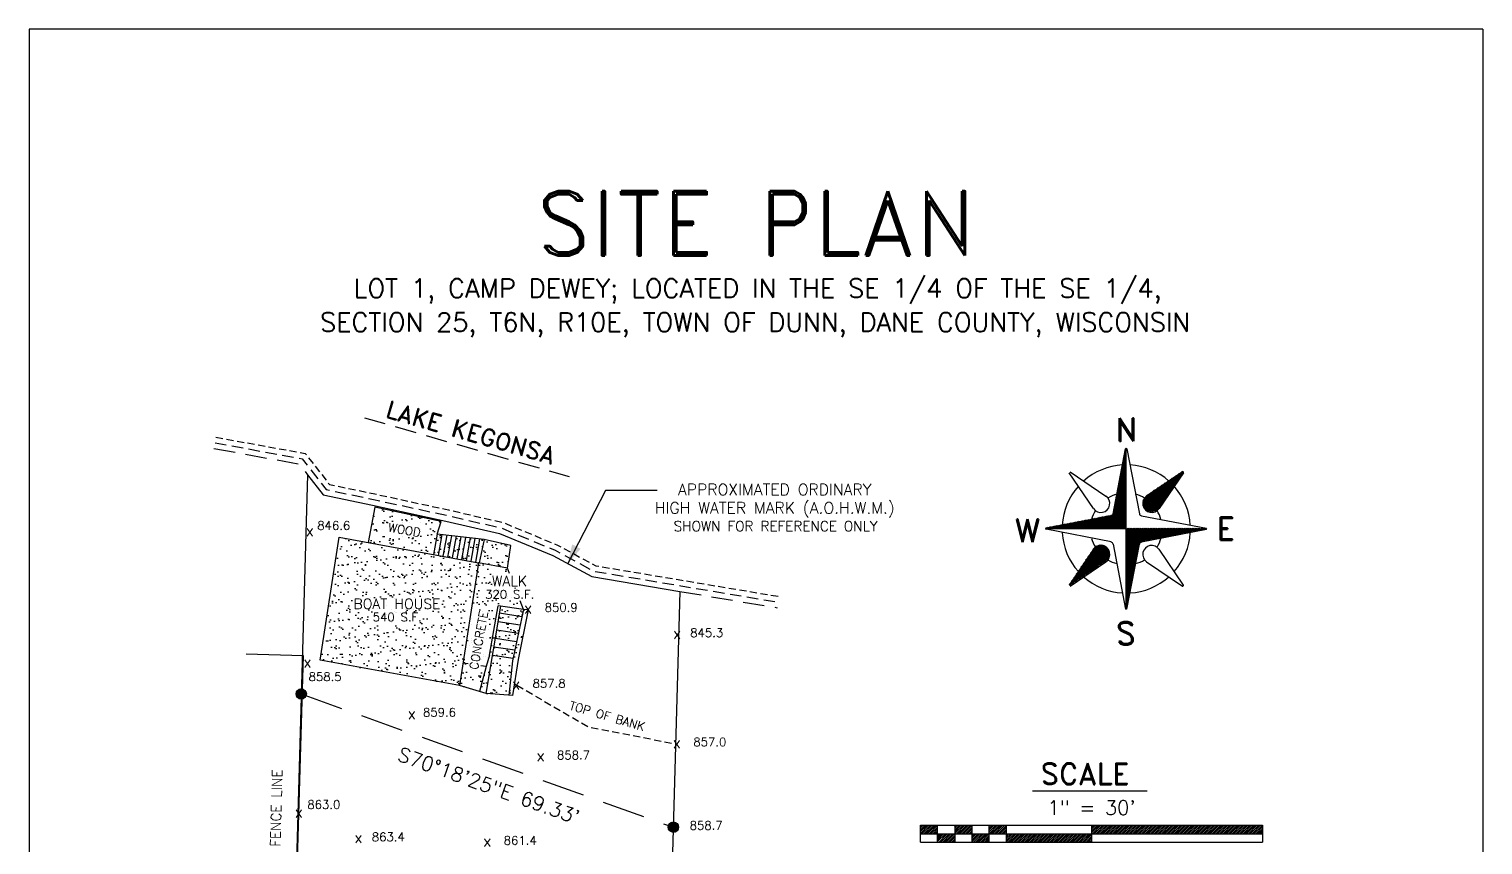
# Model space of a CAD drawing. Extents: x 855789 to 943791, y 436843 to 437263.
# Drawn here: x 855789.3 to 856044.3, y 437119.9 to 437263 of the extents above; entities that cross this region are included whole.
import ezdxf
from ezdxf.enums import TextEntityAlignment as Align

# ---------------------------------------------------------------- set-up
doc = ezdxf.new("R2010")
doc.units = 0
doc.header["$MEASUREMENT"] = 0
doc.linetypes.add('DASHED2', pattern=[0.375, 0.25, -0.125])
doc.layers.get('0').update_dxf_attribs({"linetype": 'CONTINUOUS'})
for name, color, linetype in [('AJOINERS', 3, 'DASHED2'), ('ANNOTATION', 6, 'CONTINUOUS'), ('boundry', 6, 'CONTINUOUS'), ('building', 3, 'CONTINUOUS'), ('BUILDINGS', 3, 'CONTINUOUS'), ('EOP', 7, 'CONTINUOUS'), ('SHEET', 3, 'CONTINUOUS'), ('SYMBOLS', 3, 'DASHED2'), ('TITLES', 3, 'CONTINUOUS')]:
    doc.layers.add(name, color=color, linetype=linetype)
doc.styles.add('ROMAND', font='romand', dxfattribs={"oblique": 10, "height": 8})
doc.styles.add('ROMANS', font='ROMANS.shx', dxfattribs={"height": 2})
doc.linetypes.add('FENCELINE1', pattern='A,0.25,-0.1,[133,ltypeshp.shx,S=0.1,R=0,X=-0.1,Y=0],-0.1,1', length=1.45)
pattern_1 = [(37.5, (0, 0), (-0.0787416976, 2.4085297113), [0, -1.9, 0, -2.125, 0, -2.03125]), (7.5, (0, 0), (2.212220882, 3.527682582), [0, -1.025, 0, -1.7125, 0, -0.65625]), (327.5, (-1.5375, 0), (3.892677327, 0.007073817), [0, -0.625, 0, -2.25, 0, -2.9375]), (317.5, (-1.5375, 0), (3.757658256, 1.097094456), [0, -0.3125, 0, -1.475, 0, -1.6875])]

# ---------------------------------------------------------------- blocks, each defined once
blk = doc.blocks.new('*X3')
at = {"color": 0}
for p, q in [((-3595.4, 20421.5), (-3593.3, 20423.5)), ((-3595.2, 20422.6), (-3593.3, 20424.4)), ((-3595, 20423.7), (-3593.3, 20425.3)), ((-3594.8, 20424.8), (-3593.3, 20426.2)), ((-3594.6, 20425.9), (-3593.3, 20427.1)), ((-3594.3, 20427), (-3593.3, 20428)), ((-3594.1, 20428), (-3593.3, 20428.9)), ((-3593.9, 20429.1), (-3593.3, 20429.7)), ((-3598.1, 20407.2), (-3593.3, 20412.1)), ((-3597.9, 20408.3), (-3593.3, 20412.9)), ((-3597.7, 20409.4), (-3593.3, 20413.8)), ((-3597.5, 20410.5), (-3593.3, 20414.7)), ((-3597.3, 20411.6), (-3593.3, 20415.6)), ((-3597.1, 20412.7), (-3593.3, 20416.5)), ((-3596.9, 20413.8), (-3593.3, 20417.4)), ((-3596.7, 20414.9), (-3593.3, 20418.2)), ((-3596.5, 20416), (-3593.3, 20419.1)), ((-3596.2, 20417.1), (-3593.3, 20420)), ((-3596, 20418.2), (-3593.3, 20420.9)), ((-3595.8, 20419.3), (-3593.3, 20421.8)), ((-3595.6, 20420.4), (-3593.3, 20422.7)), ((-3578.8, 20382.4), (-3549.4, 20411.8)), ((-3578.3, 20382), (-3548.8, 20411.5)), ((-3600.9, 20393), (-3593.3, 20400.6)), ((-3600.7, 20394.1), (-3593.3, 20401.5)), ((-3600.5, 20395.2), (-3593.3, 20402.3)), ((-3600.3, 20396.3), (-3593.3, 20403.2)), ((-3600, 20397.4), (-3593.3, 20404.1)), ((-3599.8, 20398.5), (-3593.3, 20405)), ((-3599.6, 20399.6), (-3593.3, 20405.9)), ((-3599.4, 20400.7), (-3593.3, 20406.8)), ((-3599.2, 20401.8), (-3593.3, 20407.6)), ((-3599, 20402.9), (-3593.3, 20408.5)), ((-3598.8, 20404), (-3593.3, 20409.4)), ((-3598.6, 20405.1), (-3593.3, 20410.3)), ((-3598.4, 20406.1), (-3593.3, 20411.2)), ((-3580.4, 20386.1), (-3565.7, 20400.8)), ((-3580.3, 20385.3), (-3563, 20402.6)), ((-3580.1, 20384.6), (-3560.3, 20404.5)), ((-3579.8, 20384), (-3557.5, 20406.3)), ((-3579.5, 20383.4), (-3554.8, 20408.2)), ((-3579.2, 20382.9), (-3552.1, 20410)), ((-3577.9, 20381.6), (-3549.7, 20409.7)), ((-3577.4, 20381.2), (-3551.6, 20407)), ((-3576.8, 20380.9), (-3553.4, 20404.2)), ((-3576.2, 20380.6), (-3555.3, 20401.5)), ((-3603.7, 20378.7), (-3593.3, 20389.1)), ((-3603.4, 20379.9), (-3593.3, 20390)), ((-3603.2, 20381), (-3593.3, 20390.8)), ((-3603, 20382.1), (-3593.3, 20391.7)), ((-3602.8, 20383.2), (-3593.3, 20392.6)), ((-3602.6, 20384.2), (-3593.3, 20393.5)), ((-3602.4, 20385.3), (-3593.3, 20394.4)), ((-3602.2, 20386.4), (-3593.3, 20395.3)), ((-3601.9, 20387.5), (-3593.3, 20396.1)), ((-3601.7, 20388.6), (-3593.3, 20397)), ((-3601.5, 20389.7), (-3593.3, 20397.9)), ((-3601.3, 20390.8), (-3593.3, 20398.8)), ((-3601.1, 20391.9), (-3593.3, 20399.7)), ((-3580.5, 20386.9), (-3568.5, 20398.9)), ((-3580.5, 20387.8), (-3571.2, 20397.1)), ((-3580.3, 20388.9), (-3573.9, 20395.2)), ((-3579.7, 20390.3), (-3576.7, 20393.4)), ((-3575.6, 20380.3), (-3557.1, 20398.8)), ((-3574.8, 20380.2), (-3559, 20396)), ((-3574.1, 20380.1), (-3560.8, 20393.3)), ((-3573.2, 20380), (-3562.7, 20390.5)), ((-3615.2, 20367.2), (-3604.8, 20377.6)), ((-3614.3, 20367.2), (-3593.3, 20388.2)), ((-3613.4, 20367.2), (-3593.3, 20387.3)), ((-3612.5, 20367.2), (-3593.3, 20386.4)), ((-3611.6, 20367.2), (-3593.3, 20385.5)), ((-3610.8, 20367.2), (-3593.3, 20384.7)), ((-3609.9, 20367.2), (-3593.3, 20383.8)), ((-3609, 20367.2), (-3593.3, 20382.9)), ((-3608.1, 20367.2), (-3593.3, 20382)), ((-3607.2, 20367.2), (-3593.3, 20381.1)), ((-3606.3, 20367.2), (-3593.3, 20380.2)), ((-3605.5, 20367.2), (-3593.3, 20379.4)), ((-3604.6, 20367.2), (-3593.3, 20378.5)), ((-3603.7, 20367.2), (-3593.3, 20377.6)), ((-3572.2, 20380.2), (-3564.5, 20387.8)), ((-3570.9, 20380.5), (-3566.4, 20385.1)), ((-3655.8, 20367.2), (-3655.2, 20367.8)), ((-3655, 20367.2), (-3654.2, 20368)), ((-3654.1, 20367.2), (-3653.1, 20368.2)), ((-3653.2, 20367.2), (-3652, 20368.5)), ((-3652.3, 20367.2), (-3650.9, 20368.7)), ((-3651.4, 20367.2), (-3649.8, 20368.9)), ((-3650.5, 20367.2), (-3648.7, 20369.1)), ((-3649.7, 20367.2), (-3647.6, 20369.3)), ((-3648.8, 20367.2), (-3646.5, 20369.5)), ((-3647.9, 20367.2), (-3645.4, 20369.7)), ((-3647, 20367.2), (-3644.3, 20369.9)), ((-3646.1, 20367.2), (-3643.2, 20370.1)), ((-3645.2, 20367.2), (-3642.1, 20370.4)), ((-3644.4, 20367.2), (-3641, 20370.6)), ((-3643.5, 20367.2), (-3639.9, 20370.8)), ((-3642.6, 20367.2), (-3638.8, 20371)), ((-3641.7, 20367.2), (-3637.7, 20371.2)), ((-3640.8, 20367.2), (-3636.6, 20371.4)), ((-3639.9, 20367.2), (-3635.5, 20371.6)), ((-3639, 20367.2), (-3634.4, 20371.8)), ((-3638.2, 20367.2), (-3633.3, 20372)), ((-3637.3, 20367.2), (-3632.3, 20372.3)), ((-3636.4, 20367.2), (-3631.2, 20372.5)), ((-3635.5, 20367.2), (-3630.1, 20372.7)), ((-3634.6, 20367.2), (-3629, 20372.9)), ((-3633.7, 20367.2), (-3627.9, 20373.1)), ((-3632.9, 20367.2), (-3626.8, 20373.3)), ((-3632, 20367.2), (-3625.7, 20373.5)), ((-3631.1, 20367.2), (-3624.6, 20373.7)), ((-3630.2, 20367.2), (-3623.5, 20373.9)), ((-3629.3, 20367.2), (-3622.4, 20374.2)), ((-3628.4, 20367.2), (-3621.3, 20374.4)), ((-3627.6, 20367.2), (-3620.2, 20374.6)), ((-3626.7, 20367.2), (-3619.1, 20374.8)), ((-3625.8, 20367.2), (-3618, 20375)), ((-3624.9, 20367.2), (-3616.9, 20375.2)), ((-3624, 20367.2), (-3615.8, 20375.4)), ((-3623.1, 20367.2), (-3614.7, 20375.6)), ((-3622.3, 20367.2), (-3613.6, 20375.8)), ((-3621.4, 20367.2), (-3612.5, 20376.1)), ((-3620.5, 20367.2), (-3611.4, 20376.3)), ((-3619.6, 20367.2), (-3610.4, 20376.5)), ((-3618.7, 20367.2), (-3609.3, 20376.7)), ((-3617.8, 20367.2), (-3608.2, 20376.9)), ((-3617, 20367.2), (-3607.1, 20377.1)), ((-3616.1, 20367.2), (-3606, 20377.3)), ((-3602.8, 20367.2), (-3593.3, 20376.7)), ((-3601.9, 20367.2), (-3593.3, 20375.8)), ((-3601, 20367.2), (-3593.3, 20374.9)), ((-3600.2, 20367.2), (-3593.3, 20374.1)), ((-3599.3, 20367.2), (-3593.3, 20373.2)), ((-3598.4, 20367.2), (-3593.3, 20372.3)), ((-3597.5, 20367.2), (-3593.3, 20371.4)), ((-3596.6, 20367.2), (-3593.3, 20370.5)), ((-3595.7, 20367.2), (-3593.3, 20369.6)), ((-3594.9, 20367.2), (-3593.3, 20368.7)), ((-3594, 20367.2), (-3593.3, 20367.9)), ((-3593.3, 20367), (-3593.1, 20367.2)), ((-3593.3, 20366.1), (-3592.2, 20367.2)), ((-3593.3, 20365.2), (-3591.3, 20367.2)), ((-3593.3, 20364.3), (-3590.4, 20367.2)), ((-3593.3, 20363.4), (-3589.5, 20367.2)), ((-3593.3, 20362.6), (-3588.7, 20367.2)), ((-3593.3, 20361.7), (-3587.8, 20367.2)), ((-3593.3, 20360.8), (-3586.9, 20367.2)), ((-3593.3, 20359.9), (-3586, 20367.2)), ((-3593.3, 20359), (-3585.1, 20367.2)), ((-3593.3, 20358.1), (-3584.2, 20367.2)), ((-3593.3, 20357.3), (-3583.4, 20367.2)), ((-3593.3, 20356.4), (-3582.5, 20367.2)), ((-3593.3, 20355.5), (-3581.6, 20367.2)), ((-3593.3, 20354.6), (-3580.7, 20367.2)), ((-3593.3, 20353.7), (-3579.8, 20367.2)), ((-3593.3, 20352.8), (-3578.9, 20367.2)), ((-3593.3, 20352), (-3578.1, 20367.2)), ((-3593.3, 20351.1), (-3577.2, 20367.2)), ((-3593.3, 20350.2), (-3576.3, 20367.2)), ((-3593.3, 20349.3), (-3575.4, 20367.2)), ((-3593.3, 20348.4), (-3574.5, 20367.2)), ((-3593.3, 20347.5), (-3573.6, 20367.2)), ((-3593.3, 20346.7), (-3572.8, 20367.2)), ((-3593.3, 20345.8), (-3571.9, 20367.2)), ((-3581.2, 20357), (-3571, 20367.2)), ((-3580.1, 20357.3), (-3570.1, 20367.2)), ((-3579, 20357.5), (-3569.2, 20367.2)), ((-3577.9, 20357.7), (-3568.3, 20367.2)), ((-3576.8, 20357.9), (-3567.5, 20367.2)), ((-3575.7, 20358.1), (-3566.6, 20367.2)), ((-3574.6, 20358.3), (-3565.7, 20367.2)), ((-3573.5, 20358.5), (-3564.8, 20367.2)), ((-3572.4, 20358.7), (-3563.9, 20367.2)), ((-3571.3, 20358.9), (-3563, 20367.2)), ((-3570.2, 20359.2), (-3562.1, 20367.2)), ((-3569.1, 20359.4), (-3561.3, 20367.2)), ((-3568, 20359.6), (-3560.4, 20367.2)), ((-3566.9, 20359.8), (-3559.5, 20367.2)), ((-3565.8, 20360), (-3558.6, 20367.2)), ((-3564.8, 20360.2), (-3557.7, 20367.2)), ((-3563.7, 20360.4), (-3556.8, 20367.2)), ((-3562.6, 20360.6), (-3556, 20367.2)), ((-3561.5, 20360.8), (-3555.1, 20367.2)), ((-3560.4, 20361.1), (-3554.2, 20367.2)), ((-3559.3, 20361.3), (-3553.3, 20367.2)), ((-3558.2, 20361.5), (-3552.4, 20367.2)), ((-3557.1, 20361.7), (-3551.5, 20367.2)), ((-3556, 20361.9), (-3550.7, 20367.2)), ((-3554.9, 20362.1), (-3549.8, 20367.2)), ((-3553.8, 20362.3), (-3548.9, 20367.2)), ((-3552.7, 20362.5), (-3548, 20367.2)), ((-3551.6, 20362.7), (-3547.1, 20367.2)), ((-3550.5, 20363), (-3546.2, 20367.2)), ((-3549.4, 20363.2), (-3545.4, 20367.2)), ((-3548.3, 20363.4), (-3544.5, 20367.2)), ((-3547.2, 20363.6), (-3543.6, 20367.2)), ((-3546.1, 20363.8), (-3542.7, 20367.2)), ((-3545, 20364), (-3541.8, 20367.2)), ((-3543.9, 20364.2), (-3540.9, 20367.2)), ((-3542.9, 20364.4), (-3540.1, 20367.2)), ((-3541.8, 20364.6), (-3539.2, 20367.2)), ((-3540.7, 20364.9), (-3538.3, 20367.2)), ((-3539.6, 20365.1), (-3537.4, 20367.2)), ((-3538.5, 20365.3), (-3536.5, 20367.2)), ((-3537.4, 20365.5), (-3535.6, 20367.2)), ((-3536.3, 20365.7), (-3534.7, 20367.2)), ((-3535.2, 20365.9), (-3533.9, 20367.2)), ((-3534.1, 20366.1), (-3533, 20367.2)), ((-3533, 20366.3), (-3532.1, 20367.2)), ((-3531.9, 20366.5), (-3531.2, 20367.2)), ((-3530.8, 20366.8), (-3530.5, 20367.1)), ((-3593.3, 20344.9), (-3583.1, 20355.1)), ((-3637.9, 20323.3), (-3608.5, 20352.7)), ((-3637.6, 20322.7), (-3608.1, 20352.2)), ((-3636.1, 20326), (-3609, 20353.1)), ((-3635.8, 20323.6), (-3607.7, 20351.8)), ((-3634.3, 20328.7), (-3609.5, 20353.4)), ((-3633.1, 20325.5), (-3607.3, 20351.3)), ((-3632.4, 20331.4), (-3610.1, 20353.7)), ((-3630.6, 20334.2), (-3610.7, 20354)), ((-3630.3, 20327.3), (-3607, 20350.7)), ((-3628.7, 20336.9), (-3611.4, 20354.2)), ((-3627.6, 20329.2), (-3606.7, 20350.1)), ((-3626.9, 20339.6), (-3612.2, 20354.3)), ((-3625, 20342.4), (-3613, 20354.4)), ((-3624.9, 20331), (-3606.4, 20349.4)), ((-3623.2, 20345.1), (-3613.9, 20354.4)), ((-3622.1, 20332.9), (-3606.3, 20348.7)), ((-3621.3, 20347.8), (-3615, 20354.2)), ((-3619.5, 20350.6), (-3616.5, 20353.6)), ((-3619.4, 20334.7), (-3606.2, 20348)), ((-3616.7, 20336.6), (-3606.2, 20347.1)), ((-3613.9, 20338.4), (-3606.3, 20346.1)), ((-3611.2, 20340.3), (-3606.6, 20344.8)), ((-3593.3, 20344), (-3583.4, 20354)), ((-3593.3, 20343.1), (-3583.6, 20352.9)), ((-3593.3, 20342.2), (-3583.8, 20351.8)), ((-3593.3, 20341.3), (-3584, 20350.7)), ((-3593.3, 20340.5), (-3584.2, 20349.6)), ((-3593.3, 20339.6), (-3584.4, 20348.5)), ((-3593.3, 20338.7), (-3584.6, 20347.4)), ((-3593.3, 20337.8), (-3584.8, 20346.3)), ((-3593.3, 20336.9), (-3585, 20345.2)), ((-3593.3, 20336), (-3585.3, 20344.1)), ((-3593.3, 20335.2), (-3585.5, 20343)), ((-3593.3, 20334.3), (-3585.7, 20341.9)), ((-3593.3, 20333.4), (-3585.9, 20340.8)), ((-3593.3, 20332.5), (-3586.1, 20339.7)), ((-3593.3, 20331.6), (-3586.3, 20338.6)), ((-3593.3, 20330.7), (-3586.5, 20337.6)), ((-3593.3, 20329.9), (-3586.7, 20336.5)), ((-3593.3, 20329), (-3586.9, 20335.4)), ((-3593.3, 20328.1), (-3587.2, 20334.3)), ((-3593.3, 20327.2), (-3587.4, 20333.2)), ((-3593.3, 20326.3), (-3587.6, 20332.1)), ((-3593.3, 20325.4), (-3587.8, 20331)), ((-3593.3, 20324.6), (-3588, 20329.9)), ((-3593.3, 20323.7), (-3588.2, 20328.8)), ((-3593.3, 20322.8), (-3588.4, 20327.7)), ((-3593.3, 20321.9), (-3588.6, 20326.6)), ((-3593.3, 20321), (-3588.8, 20325.5)), ((-3593.3, 20320.1), (-3589.1, 20324.4)), ((-3593.3, 20319.3), (-3589.3, 20323.3)), ((-3593.3, 20318.4), (-3589.5, 20322.2)), ((-3593.3, 20317.5), (-3589.7, 20321.1)), ((-3593.3, 20316.6), (-3589.9, 20320)), ((-3593.3, 20315.7), (-3590.1, 20318.9)), ((-3593.3, 20314.8), (-3590.3, 20317.8)), ((-3593.3, 20313.9), (-3590.5, 20316.7)), ((-3593.3, 20313.1), (-3590.7, 20315.7)), ((-3593.3, 20312.2), (-3591, 20314.6)), ((-3593.3, 20311.3), (-3591.2, 20313.5)), ((-3593.3, 20310.4), (-3591.4, 20312.4)), ((-3593.3, 20309.5), (-3591.6, 20311.3)), ((-3593.3, 20308.6), (-3591.8, 20310.2)), ((-3593.3, 20307.8), (-3592, 20309.1)), ((-3593.3, 20306.9), (-3592.2, 20308)), ((-3593.3, 20306), (-3592.4, 20306.9)), ((-3593.3, 20305.1), (-3592.6, 20305.8)), ((-3593.2, 20304.4), (-3592.9, 20304.7))]:
    blk.add_line(p, q, dxfattribs=at)
blk = doc.blocks.new('*X4')
at = {"color": 0}
for p, q in [((3361.56, 2029.9), (3363.93, 2032.27)), ((3361.56, 2030.43), (3363.4, 2032.27)), ((3361.56, 2030.96), (3362.87, 2032.27)), ((3361.56, 2031.49), (3362.34, 2032.27)), ((3361.56, 2032.02), (3361.81, 2032.27)), ((3361.96, 2029.77), (3364.46, 2032.27)), ((3362.49, 2029.77), (3364.99, 2032.27)), ((3363.02, 2029.77), (3365.52, 2032.27)), ((3363.55, 2029.77), (3366.05, 2032.27)), ((3364.08, 2029.77), (3366.56, 2032.25)), ((3364.61, 2029.77), (3366.56, 2031.72)), ((3371.56, 2029.82), (3374, 2032.27)), ((3371.56, 2030.35), (3373.47, 2032.27)), ((3371.56, 2030.88), (3372.94, 2032.27)), ((3371.56, 2031.41), (3372.41, 2032.27)), ((3371.56, 2031.94), (3371.88, 2032.27)), ((3372.03, 2029.77), (3374.53, 2032.27)), ((3372.56, 2029.77), (3375.06, 2032.27)), ((3373.09, 2029.77), (3375.59, 2032.27)), ((3373.63, 2029.77), (3376.13, 2032.27)), ((3374.16, 2029.77), (3376.56, 2032.17)), ((3374.69, 2029.77), (3376.56, 2031.64)), ((3381.56, 2030.28), (3383.55, 2032.27)), ((3381.56, 2030.81), (3383.02, 2032.27)), ((3381.56, 2031.34), (3382.49, 2032.27)), ((3381.56, 2031.87), (3381.96, 2032.27)), ((3381.58, 2029.77), (3384.08, 2032.27)), ((3382.11, 2029.77), (3384.61, 2032.27)), ((3382.64, 2029.77), (3385.14, 2032.27)), ((3383.17, 2029.77), (3385.67, 2032.27)), ((3383.7, 2029.77), (3386.2, 2032.27)), ((3384.23, 2029.77), (3386.56, 2032.1)), ((3384.76, 2029.77), (3386.56, 2031.57)), ((3411.56, 2030.05), (3413.78, 2032.27)), ((3411.56, 2030.58), (3413.25, 2032.27)), ((3411.56, 2031.11), (3412.72, 2032.27)), ((3411.56, 2031.64), (3412.19, 2032.27)), ((3411.56, 2032.17), (3411.66, 2032.27)), ((3411.81, 2029.77), (3414.31, 2032.27)), ((3412.34, 2029.77), (3414.84, 2032.27)), ((3412.87, 2029.77), (3415.37, 2032.27)), ((3413.4, 2029.77), (3415.9, 2032.27)), ((3413.93, 2029.77), (3416.43, 2032.27)), ((3414.46, 2029.77), (3416.96, 2032.27)), ((3414.99, 2029.77), (3417.49, 2032.27)), ((3415.52, 2029.77), (3418.02, 2032.27)), ((3416.05, 2029.77), (3418.55, 2032.27)), ((3416.58, 2029.77), (3419.08, 2032.27)), ((3417.11, 2029.77), (3419.61, 2032.27)), ((3417.64, 2029.77), (3420.14, 2032.27)), ((3418.17, 2029.77), (3420.67, 2032.27)), ((3418.7, 2029.77), (3421.2, 2032.27)), ((3419.23, 2029.77), (3421.73, 2032.27)), ((3419.76, 2029.77), (3422.26, 2032.27)), ((3420.29, 2029.77), (3422.79, 2032.27)), ((3420.82, 2029.77), (3423.32, 2032.27)), ((3421.35, 2029.77), (3423.85, 2032.27)), ((3421.89, 2029.77), (3424.39, 2032.27)), ((3422.42, 2029.77), (3424.92, 2032.27)), ((3422.95, 2029.77), (3425.45, 2032.27)), ((3423.48, 2029.77), (3425.98, 2032.27)), ((3424.01, 2029.77), (3426.51, 2032.27)), ((3424.54, 2029.77), (3427.04, 2032.27)), ((3425.07, 2029.77), (3427.57, 2032.27)), ((3425.6, 2029.77), (3428.1, 2032.27)), ((3426.13, 2029.77), (3428.63, 2032.27)), ((3426.66, 2029.77), (3429.16, 2032.27)), ((3427.19, 2029.77), (3429.69, 2032.27)), ((3427.72, 2029.77), (3430.22, 2032.27)), ((3428.25, 2029.77), (3430.75, 2032.27)), ((3428.78, 2029.77), (3431.28, 2032.27)), ((3429.31, 2029.77), (3431.81, 2032.27)), ((3429.84, 2029.77), (3432.34, 2032.27)), ((3430.37, 2029.77), (3432.87, 2032.27)), ((3430.9, 2029.77), (3433.4, 2032.27)), ((3431.43, 2029.77), (3433.93, 2032.27)), ((3431.96, 2029.77), (3434.46, 2032.27)), ((3432.49, 2029.77), (3434.99, 2032.27)), ((3433.02, 2029.77), (3435.52, 2032.27)), ((3433.55, 2029.77), (3436.05, 2032.27)), ((3434.08, 2029.77), (3436.58, 2032.27)), ((3434.61, 2029.77), (3437.11, 2032.27)), ((3435.14, 2029.77), (3437.64, 2032.27)), ((3435.67, 2029.77), (3438.17, 2032.27)), ((3436.2, 2029.77), (3438.7, 2032.27)), ((3436.73, 2029.77), (3439.23, 2032.27)), ((3437.26, 2029.77), (3439.76, 2032.27)), ((3437.8, 2029.77), (3440.3, 2032.27)), ((3438.33, 2029.77), (3440.83, 2032.27)), ((3438.86, 2029.77), (3441.36, 2032.27)), ((3439.39, 2029.77), (3441.89, 2032.27)), ((3439.92, 2029.77), (3442.42, 2032.27)), ((3440.45, 2029.77), (3442.95, 2032.27)), ((3440.98, 2029.77), (3443.48, 2032.27)), ((3441.51, 2029.77), (3444.01, 2032.27)), ((3442.04, 2029.77), (3444.54, 2032.27)), ((3442.57, 2029.77), (3445.07, 2032.27)), ((3443.1, 2029.77), (3445.6, 2032.27)), ((3443.63, 2029.77), (3446.13, 2032.27)), ((3444.16, 2029.77), (3446.66, 2032.27)), ((3444.69, 2029.77), (3447.19, 2032.27)), ((3445.22, 2029.77), (3447.72, 2032.27)), ((3445.75, 2029.77), (3448.25, 2032.27)), ((3446.28, 2029.77), (3448.78, 2032.27)), ((3446.81, 2029.77), (3449.31, 2032.27)), ((3447.34, 2029.77), (3449.84, 2032.27)), ((3447.87, 2029.77), (3450.37, 2032.27)), ((3448.4, 2029.77), (3450.9, 2032.27)), ((3448.93, 2029.77), (3451.43, 2032.27)), ((3449.46, 2029.77), (3451.96, 2032.27)), ((3449.99, 2029.77), (3452.49, 2032.27)), ((3450.52, 2029.77), (3453.02, 2032.27)), ((3451.05, 2029.77), (3453.55, 2032.27)), ((3451.58, 2029.77), (3454.08, 2032.27)), ((3452.11, 2029.77), (3454.61, 2032.27)), ((3452.64, 2029.77), (3455.14, 2032.27)), ((3453.17, 2029.77), (3455.67, 2032.27)), ((3453.7, 2029.77), (3456.2, 2032.27)), ((3454.24, 2029.77), (3456.74, 2032.27)), ((3454.77, 2029.77), (3457.27, 2032.27)), ((3455.3, 2029.77), (3457.8, 2032.27)), ((3455.83, 2029.77), (3458.33, 2032.27)), ((3456.36, 2029.77), (3458.86, 2032.27)), ((3456.89, 2029.77), (3459.39, 2032.27)), ((3457.42, 2029.77), (3459.92, 2032.27)), ((3457.95, 2029.77), (3460.45, 2032.27)), ((3458.48, 2029.77), (3460.98, 2032.27)), ((3459.01, 2029.77), (3461.51, 2032.27)), ((3459.54, 2029.77), (3461.56, 2031.79)), ((3365.14, 2029.77), (3366.56, 2031.19)), ((3365.67, 2029.77), (3366.56, 2030.66)), ((3366.2, 2029.77), (3366.56, 2030.13)), ((3366.56, 2027.48), (3368.85, 2029.77)), ((3366.56, 2028.01), (3368.32, 2029.77)), ((3366.56, 2028.54), (3367.79, 2029.77)), ((3366.56, 2029.07), (3367.26, 2029.77)), ((3366.56, 2029.6), (3366.73, 2029.77)), ((3366.88, 2027.27), (3369.38, 2029.77)), ((3367.41, 2027.27), (3369.91, 2029.77)), ((3367.94, 2027.27), (3370.44, 2029.77)), ((3368.47, 2027.27), (3370.97, 2029.77)), ((3369, 2027.27), (3371.5, 2029.77)), ((3369.53, 2027.27), (3371.56, 2029.29)), ((3370.06, 2027.27), (3371.56, 2028.76)), ((3370.59, 2027.27), (3371.56, 2028.23)), ((3371.13, 2027.27), (3371.56, 2027.7)), ((3375.22, 2029.77), (3376.56, 2031.11)), ((3375.75, 2029.77), (3376.56, 2030.58)), ((3376.28, 2029.77), (3376.56, 2030.05)), ((3376.56, 2027.4), (3378.93, 2029.77)), ((3376.56, 2027.93), (3378.4, 2029.77)), ((3376.56, 2028.46), (3377.87, 2029.77)), ((3376.56, 2028.99), (3377.34, 2029.77)), ((3376.56, 2029.52), (3376.81, 2029.77)), ((3376.96, 2027.27), (3379.46, 2029.77)), ((3377.49, 2027.27), (3379.99, 2029.77)), ((3378.02, 2027.27), (3380.52, 2029.77)), ((3378.55, 2027.27), (3381.05, 2029.77)), ((3379.08, 2027.27), (3381.56, 2029.75)), ((3379.61, 2027.27), (3381.56, 2029.22)), ((3380.14, 2027.27), (3381.56, 2028.69)), ((3380.67, 2027.27), (3381.56, 2028.16)), ((3381.2, 2027.27), (3381.56, 2027.63)), ((3385.29, 2029.77), (3386.56, 2031.03)), ((3385.82, 2029.77), (3386.56, 2030.5)), ((3386.35, 2029.77), (3386.56, 2029.97)), ((3386.56, 2027.32), (3389, 2029.77)), ((3386.56, 2027.85), (3388.47, 2029.77)), ((3386.56, 2028.38), (3387.94, 2029.77)), ((3386.56, 2028.91), (3387.41, 2029.77)), ((3386.56, 2029.44), (3386.88, 2029.77)), ((3387.04, 2027.27), (3389.54, 2029.77)), ((3387.57, 2027.27), (3390.07, 2029.77)), ((3388.1, 2027.27), (3390.6, 2029.77)), ((3388.63, 2027.27), (3391.13, 2029.77)), ((3389.16, 2027.27), (3391.66, 2029.77)), ((3389.69, 2027.27), (3392.19, 2029.77)), ((3390.22, 2027.27), (3392.72, 2029.77)), ((3390.75, 2027.27), (3393.25, 2029.77)), ((3391.28, 2027.27), (3393.78, 2029.77)), ((3391.81, 2027.27), (3394.31, 2029.77)), ((3392.34, 2027.27), (3394.84, 2029.77)), ((3392.87, 2027.27), (3395.37, 2029.77)), ((3393.4, 2027.27), (3395.9, 2029.77)), ((3393.93, 2027.27), (3396.43, 2029.77)), ((3394.46, 2027.27), (3396.96, 2029.77)), ((3394.99, 2027.27), (3397.49, 2029.77)), ((3395.52, 2027.27), (3398.02, 2029.77)), ((3396.05, 2027.27), (3398.55, 2029.77)), ((3396.58, 2027.27), (3399.08, 2029.77)), ((3397.11, 2027.27), (3399.61, 2029.77)), ((3397.64, 2027.27), (3400.14, 2029.77)), ((3398.17, 2027.27), (3400.67, 2029.77)), ((3398.7, 2027.27), (3401.2, 2029.77)), ((3399.23, 2027.27), (3401.73, 2029.77)), ((3399.76, 2027.27), (3402.26, 2029.77)), ((3400.29, 2027.27), (3402.79, 2029.77)), ((3400.82, 2027.27), (3403.32, 2029.77)), ((3401.35, 2027.27), (3403.85, 2029.77)), ((3401.88, 2027.27), (3404.38, 2029.77)), ((3402.41, 2027.27), (3404.91, 2029.77)), ((3402.94, 2027.27), (3405.44, 2029.77)), ((3403.48, 2027.27), (3405.98, 2029.77)), ((3404.01, 2027.27), (3406.51, 2029.77)), ((3404.54, 2027.27), (3407.04, 2029.77)), ((3405.07, 2027.27), (3407.57, 2029.77)), ((3405.6, 2027.27), (3408.1, 2029.77)), ((3406.13, 2027.27), (3408.63, 2029.77)), ((3406.66, 2027.27), (3409.16, 2029.77)), ((3407.19, 2027.27), (3409.69, 2029.77)), ((3407.72, 2027.27), (3410.22, 2029.77)), ((3408.25, 2027.27), (3410.75, 2029.77)), ((3408.78, 2027.27), (3411.28, 2029.77)), ((3409.31, 2027.27), (3411.56, 2029.52)), ((3409.84, 2027.27), (3411.56, 2028.99)), ((3410.37, 2027.27), (3411.56, 2028.46)), ((3410.9, 2027.27), (3411.56, 2027.93)), ((3411.43, 2027.27), (3411.56, 2027.4)), ((3460.07, 2029.77), (3461.56, 2031.26)), ((3460.6, 2029.77), (3461.56, 2030.73)), ((3461.13, 2029.77), (3461.56, 2030.2))]:
    blk.add_line(p, q, dxfattribs=at)
blk = doc.blocks.new('arrow1')
at = {"color": 0}
blk.add_point((0, 0), dxfattribs=at)
blk.add_solid([(-0.00696, 0.00174), (-0.00696, -0.00174), (0, 0)], dxfattribs=at)
blk = doc.blocks.new('*X5')
at = {"color": 0}
for p, q in [((4792.35, 13162.2, 100), (4794.27, 13164.12, 100)), ((4792.35, 13162.37, 100), (4794.1, 13164.12, 100)), ((4792.37, 13162.57, 100), (4793.91, 13164.11, 100)), ((4792.37, 13162.04, 100), (4794.43, 13164.1, 100)), ((4792.4, 13161.9, 100), (4794.58, 13164.07, 100)), ((4792.41, 13162.79, 100), (4793.69, 13164.06, 100)), ((4792.44, 13161.76, 100), (4794.72, 13164.03, 100)), ((4792.49, 13161.63, 100), (4794.84, 13163.98, 100)), ((4792.51, 13163.06, 100), (4793.41, 13163.96, 100)), ((4792.55, 13161.51, 100), (4794.97, 13163.93, 100)), ((4792.61, 13161.39, 100), (4795.08, 13163.87, 100)), ((4792.68, 13161.29, 100), (4795.19, 13163.8, 100)), ((4792.75, 13161.19, 100), (4795.29, 13163.72, 100)), ((4792.84, 13161.09, 100), (4795.38, 13163.64, 100)), ((4792.93, 13161, 100), (4795.47, 13163.55, 100)), ((4793.02, 13160.92, 100), (4795.55, 13163.45, 100)), ((4793.12, 13160.85, 100), (4795.63, 13163.35, 100)), ((4793.23, 13160.78, 100), (4795.7, 13163.24, 100)), ((4793.34, 13160.71, 100), (4795.76, 13163.13, 100)), ((4793.46, 13160.66, 100), (4795.81, 13163.01, 100)), ((4793.59, 13160.61, 100), (4795.86, 13162.88, 100)), ((4793.73, 13160.57, 100), (4795.9, 13162.74, 100)), ((4793.88, 13160.54, 100), (4795.93, 13162.59, 100)), ((4794.04, 13160.53, 100), (4795.95, 13162.43, 100)), ((4794.21, 13160.52, 100), (4795.95, 13162.26, 100)), ((4794.41, 13160.54, 100), (4795.93, 13162.07, 100)), ((4794.63, 13160.59, 100), (4795.89, 13161.84, 100)), ((4794.91, 13160.69, 100), (4795.78, 13161.56, 100))]:
    blk.add_line(p, q, dxfattribs=at)
blk = doc.blocks.new('A$C189B1A54')
at = {"layer": 'TITLES'}
blk.add_circle((0, 0), 0.9, dxfattribs=at)
at = {"layer": 'TITLES', "color": 2, "xscale": 0.4999998750863597, "yscale": 0.4999998749699444, "zscale": 0.4999998749999577}
blk.add_blockref('*X5', (-2397.07, -6581.16, -50), dxfattribs=at)

msp = doc.modelspace()

# ---------------------------------------------------------------- hatches: boundary and pattern name
at = {"layer": 'building', "ltscale": 0.5}
h = msp.add_hatch(dxfattribs=at)
h.set_pattern_fill('AR-SAND', color=2, scale=1.25, style=0)
h.set_pattern_definition(pattern_1)
h.paths.add_polyline_path([(855848.81, 437172.95), (855849.95, 437179.15), (855861.6, 437176.65), (855860.91, 437174.41), (855869.15, 437173.46), (855873.83, 437172.4), (855873.22, 437168.44), (855876.04, 437161.18), (855876.9, 437161.14), (855875.18, 437152.43), (855874.15, 437146.09), (855869.47, 437146.47), (855864.81, 437147.84), (855868.13, 437169.4)])
h.paths.add_polyline_path([(855851.65, 437174.62), (855858.3, 437173.45), (855858.69, 437175.66), (855852.04, 437176.84)], flags=24)
h.paths.add_polyline_path([(855869.91, 437164.82), (855877.24, 437164.82), (855877.24, 437167.52), (855869.91, 437167.52)], flags=9)
h.paths.add_polyline_path([(855868.53, 437162.72), (855878.71, 437162.72), (855878.71, 437164.97), (855868.53, 437164.97)], flags=9)
h.paths.add_polyline_path([(855868.25, 437149.73), (855870.32, 437161.44), (855868.1, 437161.83), (855866.04, 437150.12)], flags=24)
h = msp.add_hatch(dxfattribs=at)
h.set_pattern_fill('AR-SAND', color=2, scale=1.25, style=0)
h.set_pattern_definition(pattern_1)
h.paths.add_polyline_path([(855843.72, 437173.88), (855868.13, 437169.4), (855864.81, 437147.84), (855840.39, 437152.32)])
h.paths.add_polyline_path([(855848.8, 437158.74), (855858.98, 437158.74), (855858.98, 437160.99), (855848.8, 437160.99)], flags=24)
h.paths.add_polyline_path([(855844.95, 437160.84), (855862.74, 437160.84), (855862.74, 437163.54), (855844.95, 437163.54)], flags=24)

# ---------------------------------------------------------------- linework, layer by layer
at = {"layer": 'AJOINERS', "color": 4, "ltscale": 15}
msp.add_line((855848.13, 437194.83), (855884.04, 437184.5), dxfattribs=at)
at = {"layer": 'AJOINERS', "color": 2, "ltscale": 8, "flags": 128}
msp.add_lwpolyline([(855821.93, 437190.42), (855837.21, 437187.64), (855841.45, 437182.21), (855849.73, 437180.49), (855862.65, 437177.69), (855872.15, 437175.49), (855881.6, 437171.58), (855888.37, 437167.91), (855903.65, 437165.35), (855920.69, 437162.49)], dxfattribs=at)
at = {"layer": 'AJOINERS', "color": 1, "ltscale": 5, "flags": 128}
for points in [[(855822.1, 437191.4), (855837.77, 437188.56), (855842.01, 437183.11), (855849.94, 437181.47), (855862.87, 437178.66), (855872.46, 437176.45), (855882.03, 437172.48), (855888.7, 437168.87), (855903.81, 437166.34), (855920.85, 437163.48)], [(855874.89, 437147.91), (855887.36, 437140.64), (855902.93, 437137.59)]]:
    msp.add_lwpolyline(points, dxfattribs=at)
at = {"layer": 'AJOINERS', "color": 4, "ltscale": 15, "flags": 128}
for points in [[(855821.75, 437189.43), (855836.66, 437186.73), (855838.15, 437184.82)], [(855903.48, 437164.37), (855920.52, 437161.51)]]:
    msp.add_lwpolyline(points, dxfattribs=at)
at = {"layer": 'AJOINERS', "color": 4, "ltscale": 30}
msp.add_lwpolyline([(855837.06, 437146.38), (855902.33, 437123.02)], dxfattribs=at)
at = {"layer": 'boundry'}
msp.add_line((855903.48, 437164.37), (855897.82, 436961.85), dxfattribs=at)
for points in [[(855838.15, 437184.82), (855831.98, 436967.44)], [(855838.15, 437184.82), (855840.89, 437181.3), (855849.53, 437179.51), (855862.44, 437176.71), (855871.85, 437174.54), (855881.17, 437170.67), (855888.05, 437166.96), (855903.48, 437164.37)]]:
    msp.add_lwpolyline(points, dxfattribs=at)
at = {"layer": 'building'}
for p, q in [((855890.42, 437182.09), (855883.79, 437169.25)), ((855899.5, 437182.09), (855890.42, 437182.09)), ((855840.39, 437152.32), (855843.72, 437173.88)), ((855843.72, 437173.88), (855868.13, 437169.4)), ((855868.13, 437169.4), (855864.81, 437147.84)), ((855864.81, 437147.84), (855840.39, 437152.32))]:
    msp.add_line(p, q, dxfattribs=at)
at = {"layer": 'EOP', "color": 1}
for p, q in [((855860.91, 437174.41), (855860.26, 437170.84)), ((855861.74, 437174.32), (855861.07, 437170.69)), ((855862.57, 437174.22), (855861.89, 437170.54)), ((855863.39, 437174.13), (855862.71, 437170.39)), ((855864.22, 437174.03), (855863.52, 437170.24)), ((855865.04, 437173.94), (855864.34, 437170.09)), ((855865.87, 437173.84), (855865.16, 437169.94)), ((855866.7, 437173.74), (855865.97, 437169.79)), ((855867.52, 437173.65), (855866.79, 437169.65)), ((855868.35, 437173.55), (855867.6, 437169.5)), ((855869.15, 437173.46), (855868.28, 437169.37)), ((855873.22, 437168.44, 851.25), (855873.83, 437172.4, 851.25)), ((855873.22, 437168.44), (855868.13, 437169.4)), ((855873.58, 437167.52), (855873.22, 437168.44)), ((855874.63, 437164.82), (855874.57, 437164.97)), ((855870.08, 437153.21), (855871.59, 437161.86)), ((855876.04, 437161.18), (855871.59, 437161.86)), ((855876.04, 437161.18), (855875.44, 437162.72)), ((855866.31, 437151.67), (855865.42, 437151.8)), ((855870.08, 437153.21, 858.37), (855869.47, 437151.18, 858.37)), ((855874.2, 437152.58), (855870.6, 437153.13)), ((855874.15, 437146.09), (855875.18, 437152.43)), ((855869.47, 437151.18), (855868.34, 437146.8)), ((855869.47, 437151.18), (855868.53, 437151.32))]:
    msp.add_line(p, q, dxfattribs=at)
at = {"layer": 'EOP', "color": 0}
for p, q in [((855875.77, 437159.93), (855871.85, 437160.53)), ((855875.14, 437156.99), (855871.35, 437157.57)), ((855875.46, 437158.46), (855871.6, 437159.05)), ((855874.51, 437154.05), (855870.85, 437154.61)), ((855874.83, 437155.52), (855871.1, 437156.09))]:
    msp.add_line(p, q, dxfattribs=at)
at = {"layer": 'EOP', "color": 1}
for points in [[(855873.83, 437172.4), (855869.15, 437173.46), (855860.91, 437174.41), (855861.6, 437176.65), (855849.95, 437179.15), (855848.81, 437172.95)], [(855869.47, 437146.47), (855872.06, 437161.79)], [(855875.18, 437152.43), (855876.9, 437161.14), (855876.04, 437161.18), (855874.11, 437152.21)], [(855874.11, 437152.21), (855873.47, 437146.14)], [(855874.15, 437146.09), (855869.47, 437146.47), (855864.81, 437147.84)]]:
    msp.add_lwpolyline(points, dxfattribs=at)
at = {"layer": 'SHEET', "color": 1}
for p, q in [((855789.32, 437262.98, 693.27), (855789.32, 436842.98, 693.27)), ((856044.32, 437262.98, 693.27), (855789.32, 437262.98, 693.27)), ((856044.32, 437262.98, 693.27), (856044.32, 436842.98, 693.27))]:
    msp.add_line(p, q, dxfattribs=at)
at = {"layer": 'SHEET', "linetype": 'Continuous'}
for p, q in [((855965.3, 437129.42, 693.27), (855985.43, 437129.42, 693.27)), ((855945.68, 437120.37, 693.27), (855945.68, 437123.37, 693.27)), ((855945.68, 437123.37, 693.27), (856005.68, 437123.37, 693.27)), ((855945.68, 437121.87, 693.27), (856005.68, 437121.87, 693.27)), ((855948.68, 437120.37, 693.27), (855948.68, 437123.37, 693.27)), ((855951.68, 437123.37, 693.27), (855951.68, 437120.37, 693.27)), ((855954.68, 437123.37, 693.27), (855954.68, 437120.37, 693.27)), ((855957.68, 437123.37, 693.27), (855957.68, 437120.37, 693.27)), ((855960.68, 437123.37, 693.27), (855960.68, 437120.37, 693.27)), ((855975.68, 437123.37, 693.27), (855975.68, 437120.37, 693.27)), ((856005.68, 437123.37, 693.27), (856005.68, 437120.37, 693.27)), ((855945.68, 437120.37, 693.27), (856005.68, 437120.37, 693.27))]:
    msp.add_line(p, q, dxfattribs=at)
at = {"layer": 'SYMBOLS', "color": 1, "linetype": 'FENCELINE1', "ltscale": 4, "flags": 128}
msp.add_lwpolyline([(855827.38, 437153.41), (855837.38, 437153.11), (855835.58, 437091.48), (855825.59, 437091.77)], dxfattribs=at)
at = {"layer": 'TITLES'}
for p, q in [((855979.46, 437177.98, 693.27), (855981.65, 437189.37, 693.27)), ((855981.76, 437175.32, 693.27), (855981.76, 437189.47, 693.27)), ((855981.87, 437189.37, 693.27), (855984.07, 437177.98, 693.27)), ((855976, 437178.9, 693.27), (855971.75, 437185.18, 693.27)), ((855971.9, 437185.34, 693.27), (855978.19, 437181.08, 693.27)), ((855985.34, 437181.08, 693.27), (855991.62, 437185.34, 693.27)), ((855991.62, 437185.34, 693.27), (855985.34, 437181.08, 693.27)), ((855991.78, 437185.18, 693.27), (855987.53, 437178.9, 693.27)), ((855987.53, 437178.9, 693.27), (855991.78, 437185.18, 693.27)), ((855967.71, 437175.49, 693.27), (855979.1, 437177.68, 693.27)), ((855984.43, 437177.63, 693.27), (855995.81, 437175.43, 693.27)), ((855967.62, 437175.38, 693.27), (855981.76, 437175.38, 693.27)), ((855979.1, 437173.07, 693.27), (855967.71, 437175.27, 693.27)), ((855981.76, 437161.18, 693.27), (855981.76, 437175.32, 693.27)), ((855981.76, 437175.32, 693.27), (855995.91, 437175.32, 693.27)), ((855995.81, 437175.21, 693.27), (855984.43, 437173.02, 693.27)), ((855979.46, 437172.66, 693.27), (855981.65, 437161.27, 693.27)), ((855981.87, 437161.27, 693.27), (855984.07, 437172.66, 693.27)), ((855976, 437171.75, 693.27), (855971.75, 437165.46, 693.27)), ((855971.9, 437165.31, 693.27), (855978.19, 437169.56, 693.27)), ((855985.34, 437169.56, 693.27), (855991.62, 437165.31, 693.27)), ((855991.78, 437165.46, 693.27), (855987.53, 437171.75, 693.27))]:
    msp.add_line(p, q, dxfattribs=at)
for centre, radius, start, end in [((855981.76, 437189.35, 693.27), 0.112, 10.9119, 169.0881), ((855981.76, 437175.32, 693.27), 11.25, 93.3343, 131.6657), ((855981.76, 437175.32, 693.27), 11.25, 48.3343, 86.6657), ((855991.68, 437185.24, 693.27), 0.112, 325.9119, 124.0881), ((855991.68, 437185.24, 693.27), 0.112, 325.9119, 124.0881), ((855981.76, 437175.32, 693.27), 11.25, 138.3343, 176.6657), ((855981.76, 437175.32, 693.27), 11.25, 3.3343, 41.6657), ((855977.3, 437179.78, 693.27), 1.57, 214.0881, 55.9119), ((855981.76, 437175.32, 693.27), 6.3, 105.1565, 120.6441), ((855981.76, 437175.32, 693.27), 6.3, 59.3559, 74.8435), ((855986.22, 437179.78, 693.27), 1.57, 124.0881, 325.9119), ((855986.22, 437179.78, 693.27), 1.57, 124.0881, 325.9119), ((855981.76, 437175.32, 693.27), 6.3, 149.3559, 164.8435), ((855979.01, 437178.07, 693.27), 0.45, 280.9119, 349.0881), ((855984.51, 437178.07, 693.27), 0.45, 190.9119, 259.0881), ((855981.76, 437175.32, 693.27), 6.3, 15.1565, 30.6441), ((855967.73, 437175.38, 693.27), 0.112, 100.9119, 259.0881), ((855981.76, 437175.32, 693.27), 11.25, 183.3343, 221.6657), ((855981.76, 437175.32, 693.27), 11.25, 318.3343, 356.6657), ((855981.76, 437175.32, 693.27), 6.3, 195.1565, 210.6441), ((855977.3, 437170.86, 693.27), 1.57, 304.0881, 145.9119), ((855979.01, 437172.57, 693.27), 0.45, 10.9119, 79.0881), ((855984.51, 437172.57, 693.27), 0.45, 100.9119, 169.0881), ((855986.22, 437170.86, 693.27), 1.57, 34.0881, 235.9119), ((855981.76, 437175.32, 693.27), 6.3, 329.3559, 344.8435), ((855981.76, 437175.32, 693.27), 6.3, 239.3559, 254.8435), ((855981.76, 437175.32, 693.27), 6.3, 285.1565, 300.6441), ((855981.76, 437175.32, 693.27), 11.25, 228.3343, 266.6657), ((855981.76, 437175.32, 693.27), 11.25, 273.3343, 311.6657), ((855991.68, 437165.4, 693.27), 0.112, 235.9119, 34.0881)]:
    msp.add_arc(centre, radius, start, end, dxfattribs=at)

# ---------------------------------------------------------------- block references
at = {"layer": 'building'}
for p in [(855837.06, 437146.38), (855902.33, 437123.02)]:
    msp.add_blockref('A$C189B1A54', p, dxfattribs=at)
at = {"layer": 'SHEET', "xscale": 0.6000000000349246, "yscale": 0.5999999999912689, "zscale": 0.5999999999999999}
msp.add_blockref('*X4', (853928.74, 435904, 693.27), dxfattribs=at)
at = {"layer": 'SYMBOLS', "linetype": 'Continuous', "xscale": 480, "yscale": 480, "zscale": 480, "rotation": 242.6905985508538}
msp.add_blockref('arrow1', (855883.79, 437169.25), dxfattribs=at)
at = {"layer": 'TITLES', "color": 2, "xscale": 0.2249999437190127, "yscale": 0.2249999437626684, "zscale": 0.2249999437499999}
msp.add_blockref('*X3', (856790.26, 432592.81, 693.27), dxfattribs=at)

# ---------------------------------------------------------------- texts
at = {"layer": 'ANNOTATION', "color": 5, "style": 'ROMAND'}
msp.add_text('LAKE KEGONSA', height=3, rotation=344.1416, dxfattribs=at).set_placement((855866.8, 437192.24, 693.27), align=Align.MIDDLE_CENTER)
at = {"layer": 'ANNOTATION', "color": 2, "style": 'ROMANS'}
for s, height, p in [('APPROXIMATED ORDINARY', 2, (855920.11, 437182.23, 693.27)), ('HIGH WATER MARK (A.O.H.W.M.)', 2, (855920.11, 437179.01, 693.27)), ('WALK', 1.8, (855873.58, 437166.17, 693.27)), ('BOAT HOUSE', 1.8, (855853.85, 437162.19, 693.27))]:
    msp.add_text(s, height=height, dxfattribs=at).set_placement(p, align=Align.MIDDLE_CENTER)
at = {"layer": 'ANNOTATION', "color": 1, "style": 'ROMANS'}
for s, height, p in [('846.6', 1.5, (855842.75, 437175.93, 693.27)), ('SHOWN FOR REFERENCE ONLY', 1.75, (855920.26, 437175.81, 693.27)), ('320 S.F.', 1.5, (855873.62, 437163.85, 693.27)), ('850.9', 1.5, (855882.63, 437161.55, 693.27)), ('540 S.F.', 1.5, (855853.89, 437159.87, 693.27)), ('845.3', 1.5, (855908.17, 437157.12, 693.27)), ('858.5', 1.5, (855841.23, 437149.41, 693.27)), ('857.8', 1.5, (855880.52, 437148.24, 693.27)), ('859.6', 1.5, (855861.29, 437143.17, 693.27)), ('858.7', 1.5, (855884.81, 437135.66, 693.27)), ('857.0', 1.5, (855908.73, 437137.96, 693.27)), ('863.0', 1.5, (855841.03, 437126.99, 693.27)), ('858.7', 1.5, (855908.07, 437123.33, 693.27)), ('863.4', 1.5, (855852.33, 437121.32, 693.27)), ('861.4', 1.5, (855875.47, 437120.7, 693.27))]:
    msp.add_text(s, height=height, dxfattribs=at).set_placement(p, align=Align.MIDDLE_CENTER)
for s, height, rotation, p in [('WOOD', 1.5, 349.9861, (855855.17, 437175.14, 693.27)), ('CONCRETE', 1.5, 79.9861, (855868.18, 437155.78, 693.27)), ('TOP OF BANK', 1.5, 343.679, (855890.72, 437142.51, 693.27)), ('CHAIN LINK FENCE LINE', 1.75, 88.4667, (855832.48, 437119.21, 693.27))]:
    msp.add_text(s, height=height, rotation=rotation, dxfattribs=at).set_placement(p, align=Align.MIDDLE_CENTER)
at = {"layer": 'ANNOTATION', "color": 3, "style": 'ROMANS'}
msp.add_text('S70%%d18\'25"E 69.33\'', height=2.5, rotation=340.3069, dxfattribs=at).set_placement((855869.95, 437130.3), align=Align.MIDDLE_CENTER)
at = {"layer": 'BUILDINGS', "color": 6, "style": 'ROMAND'}
msp.add_text('SITE PLAN', height=11.25, dxfattribs=at).set_placement((855916.82, 437223.29, 693.27), align=Align.CENTER)
at = {"layer": 'SHEET', "color": 4, "linetype": 'Continuous', "style": 'ROMAND'}
msp.add_text('SCALE', height=3.75, rotation=0.0217, dxfattribs=at).set_placement((855966.74, 437134.23, 693.27), align=Align.TOP_LEFT)
at = {"layer": 'TITLES', "color": 4}
for s, height, style, p in [('LOT 1, CAMP DEWEY; LOCATED IN THE SE 1/4 OF THE SE 1/4,', 3.3, 'ROMANS', (855917.12, 437217.53, 643.27)), ('SECTION 25, T6N, R10E, TOWN OF DUNN, DANE COUNTY, WISCONSIN', 3.3, 'ROMANS', (855916.66, 437211.58, 643.27)), ('N', 4.05, 'ROMAND', (855981.82, 437192.71, 693.27)), ('W', 4.05, 'ROMAND', (855964.45, 437175.01, 693.27)), ('E', 4.05, 'ROMAND', (855999.23, 437175.35, 693.27)), ('S', 4.05, 'ROMAND', (855981.7, 437157.03, 693.27))]:
    msp.add_text(s, height=height, dxfattribs=dict(at, style=style)).set_placement(p, align=Align.MIDDLE_CENTER)
at = {"layer": 'TITLES', "style": 'ROMANS'}
for p in [(855837.82, 437173.45, 643.27), (855876.14, 437159.88, 643.27), (855902.26, 437155.45, 643.27), (855837.45, 437150.45, 643.27), (855874.03, 437146.57, 643.27), (855855.73, 437141.38, 643.27), (855902.23, 437136.28, 643.27), (855878.32, 437133.99, 643.27), (855835.9, 437124.13, 643.27), (855901.57, 437121.66, 643.27), (855846.37, 437119.65, 643.27), (855868.97, 437119.03, 643.27)]:
    msp.add_text('x', height=2, dxfattribs=at).set_placement(p, align=Align.BOTTOM_LEFT)
msp.add_text('1" = 30\'', height=2.5, dxfattribs=at).set_placement((855975.66, 437126.45, 693.27), align=Align.MIDDLE_CENTER)

doc.saveas('drawing.dxf')
